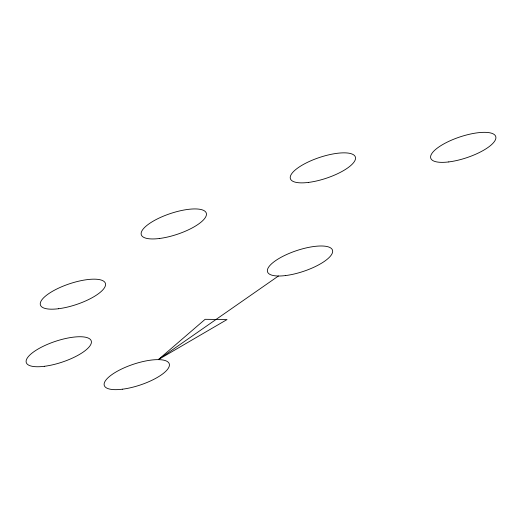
<?xml version="1.0" encoding="UTF-8"?>
<svg xmlns="http://www.w3.org/2000/svg" width="522" height="522" viewBox="0 0 522 522"><rect width="100%" height="100%" fill="white"/><g stroke="black" fill="none" stroke-linecap="round" stroke-linejoin="round"><path stroke-width="0.78" d="M158.329 359.638L205.126 319.314L227.031 319.555L158.329 359.638L278.441 276.007M448.763 161.918A34.243 10.923 -18.5 0 0 495.835 136.927A34.243 10.923 -18.5 0 0 445.122 143.204A34.243 10.923 -18.5 0 0 448.763 161.918M308.404 182.426A34.243 10.923 -18.5 0 0 355.475 157.435A34.243 10.923 -18.5 0 0 304.763 163.712A34.243 10.923 -18.5 0 0 308.404 182.426M159.308 238.508A34.243 10.923 -18.5 0 0 206.379 213.518A34.243 10.923 -18.5 0 0 155.667 219.795A34.243 10.923 -18.5 0 0 159.308 238.508M58.425 308.743A34.243 10.923 -18.5 0 0 105.49 283.753A34.243 10.923 -18.5 0 0 54.784 290.03A34.243 10.923 -18.5 0 0 58.425 308.743M44.285 366.313A34.243 10.923 -18.5 0 0 91.35 341.323A34.243 10.923 -18.5 0 0 40.644 347.6A34.243 10.923 -18.5 0 0 44.285 366.313M122.292 389.216A34.243 10.923 -18.5 0 0 169.363 364.226A34.243 10.923 -18.5 0 0 118.651 370.503A34.243 10.923 -18.5 0 0 122.292 389.216M285.527 275.57A34.243 10.923 -18.5 0 0 332.599 250.58A34.243 10.923 -18.5 0 0 281.887 256.857A34.243 10.923 -18.5 0 0 285.527 275.57"/></g></svg>
